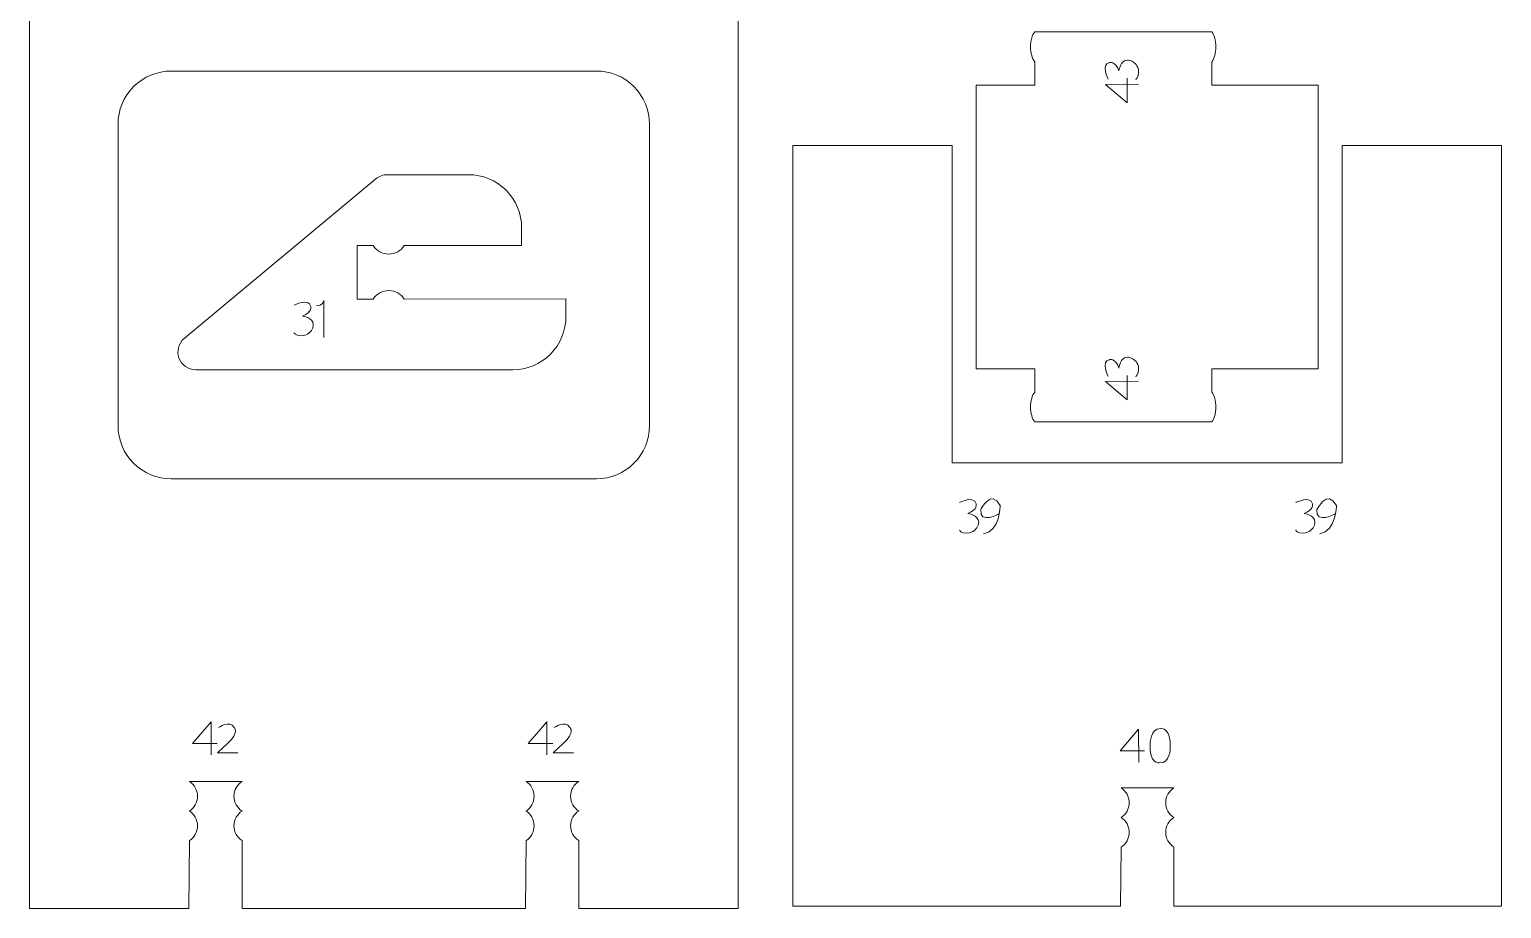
# Model space of a CAD drawing. Header units: centimetres. Extents: x -25 to 25, y -32.5 to 32.5.
# Drawn here: x 5.68 to 14.07, y -14.29 to -9.28 of the extents above; entities that cross this region are included whole.
import ezdxf

# ---------------------------------------------------------------- set-up
doc = ezdxf.new("R2010")
doc.units = ezdxf.units.CM
doc.header["$MEASUREMENT"] = 0
doc.layers.add('Capa 1', color=7, linetype='Continuous')

msp = doc.modelspace()

# ---------------------------------------------------------------- linework, layer by layer
at = {"layer": 'Capa 1', "color": 250, "lineweight": 9}
for points, knots in [([(8.80787, -13.89886), (8.80787, -13.89886), (8.80786, -14.2859), (8.80786, -14.2859), (8.80786, -14.2859), (8.80786, -14.2859), (9.71685, -14.2859), (9.71685, -14.2859), (9.71685, -14.2859), (9.71685, -14.2859), (9.71685, -9.11158), (9.71685, -9.11158), (9.71685, -9.11158), (9.71685, -9.11158), (5.67691, -9.11158), (5.67691, -9.11158), (5.67691, -9.11158), (5.67691, -9.11158), (5.67691, -14.2859), (5.67691, -14.2859), (5.67691, -14.2859), (5.67691, -14.2859), (6.5859, -14.2859), (6.5859, -14.2859), (6.5859, -14.2859), (6.5859, -14.2859), (6.58888, -13.89902), (6.58888, -13.89902)], [0, 0, 0, 0, 0.125, 0.125, 0.125, 0.125, 0.25, 0.25, 0.25, 0.25, 0.375, 0.375, 0.375, 0.375, 0.5, 0.5, 0.5, 0.5, 0.625, 0.625, 0.625, 0.625, 0.75, 0.75, 0.75, 0.75, 1, 1, 1, 1]), ([(11.40728, -9.46252), (11.39329, -9.44456), (11.38402, -9.41317), (11.38402, -9.37745), (11.38402, -9.37745), (11.38402, -9.34174), (11.39329, -9.31035), (11.40728, -9.29239)], [0, 0, 0, 0, 0.3333333, 0.3333333, 0.3333333, 0.3333333, 1, 1, 1, 1]), ([(12.41727, -9.46252), (12.43126, -9.44456), (12.44053, -9.41317), (12.44053, -9.37745), (12.44053, -9.37745), (12.44053, -9.34174), (12.43126, -9.31035), (12.41727, -9.29239)], [0, 0, 0, 0, 0.3333333, 0.3333333, 0.3333333, 0.3333333, 1, 1, 1, 1]), ([(11.40728, -9.46253), (11.40728, -9.46253), (11.40728, -9.59538), (11.40728, -9.59538), (11.40728, -9.59538), (11.40728, -9.59538), (11.07444, -9.59538), (11.07444, -9.59538), (11.07444, -9.59538), (11.07444, -9.59538), (11.07444, -11.21137), (11.07444, -11.21137), (11.07444, -11.21137), (11.07444, -11.21137), (11.40728, -11.21137), (11.40728, -11.21137), (11.40728, -11.21137), (11.40728, -11.21137), (11.40728, -11.34422), (11.40728, -11.34422)], [0, 0, 0, 0, 0.1666667, 0.1666667, 0.1666667, 0.1666667, 0.3333333, 0.3333333, 0.3333333, 0.3333333, 0.5, 0.5, 0.5, 0.5, 0.6666667, 0.6666667, 0.6666667, 0.6666667, 1, 1, 1, 1]), ([(12.41727, -11.34422), (12.41727, -11.34422), (12.41727, -11.21137), (12.41727, -11.21137), (12.41727, -11.21137), (12.41727, -11.21137), (13.02324, -11.21137), (13.02324, -11.21137), (13.02324, -11.21137), (13.02324, -11.21137), (13.02324, -9.59538), (13.02324, -9.59538), (13.02324, -9.59538), (13.02324, -9.59538), (12.41727, -9.59538), (12.41727, -9.59538), (12.41727, -9.59538), (12.41727, -9.59538), (12.41727, -9.46253), (12.41727, -9.46253)], [0, 0, 0, 0, 0.1666667, 0.1666667, 0.1666667, 0.1666667, 0.3333333, 0.3333333, 0.3333333, 0.3333333, 0.5, 0.5, 0.5, 0.5, 0.6666667, 0.6666667, 0.6666667, 0.6666667, 1, 1, 1, 1]), ([(8.90886, -9.51556), (8.90886, -9.51556), (6.4849, -9.51556), (6.4849, -9.51556), (6.4849, -9.51556), (6.40449, -9.51561), (6.32739, -9.5476), (6.27057, -9.6045), (6.27057, -9.6045), (6.21374, -9.66138), (6.18186, -9.73814), (6.18191, -9.81855), (6.18191, -9.81855), (6.18191, -9.81855), (6.18191, -11.53553), (6.18191, -11.53553), (6.18191, -11.53553), (6.18197, -11.61594), (6.21395, -11.69304), (6.27083, -11.74987), (6.27083, -11.74987), (6.32774, -11.80667), (6.40449, -11.83857), (6.4849, -11.83852), (6.4849, -11.83852), (6.4849, -11.83852), (8.90886, -11.83852), (8.90886, -11.83852), (8.90886, -11.83852), (8.98927, -11.83847), (9.06637, -11.80648), (9.12319, -11.74958), (9.12319, -11.74958), (9.18002, -11.6927), (9.2119, -11.61594), (9.21185, -11.53553), (9.21185, -11.53553), (9.21185, -11.53553), (9.21185, -9.81855), (9.21185, -9.81855), (9.21185, -9.81855), (9.21179, -9.73814), (9.17981, -9.66104), (9.12293, -9.60424), (9.12293, -9.60424), (9.06602, -9.54741), (8.98927, -9.51551), (8.90886, -9.51556)], [0, 0, 0, 0, 0.0769231, 0.0769231, 0.0769231, 0.0769231, 0.1538462, 0.1538462, 0.1538462, 0.1538462, 0.2307692, 0.2307692, 0.2307692, 0.2307692, 0.3076923, 0.3076923, 0.3076923, 0.3076923, 0.3846154, 0.3846154, 0.3846154, 0.3846154, 0.4615385, 0.4615385, 0.4615385, 0.4615385, 0.5384615, 0.5384615, 0.5384615, 0.5384615, 0.6153846, 0.6153846, 0.6153846, 0.6153846, 0.6923077, 0.6923077, 0.6923077, 0.6923077, 0.7692308, 0.7692308, 0.7692308, 0.7692308, 0.8461538, 0.8461538, 0.8461538, 0.8461538, 1, 1, 1, 1]), ([(12.20034, -13.93576), (12.20034, -13.93576), (12.20034, -14.27231), (12.20034, -14.27231), (12.20034, -14.27231), (12.20034, -14.27231), (14.06882, -14.27231), (14.06882, -14.27231), (14.06882, -14.27231), (14.06882, -14.27231), (14.06882, -9.93994), (14.06882, -9.93994), (14.06882, -9.93994), (14.06882, -9.93994), (13.15983, -9.93994), (13.15983, -9.93994), (13.15983, -9.93994), (13.15983, -9.93994), (13.15983, -11.74721), (13.15983, -11.74721), (13.15983, -11.74721), (13.15983, -11.74721), (10.93786, -11.74749), (10.93786, -11.74749), (10.93786, -11.74749), (10.93786, -11.74749), (10.93786, -9.93994), (10.93786, -9.93994), (10.93786, -9.93994), (10.93786, -9.93994), (10.02887, -9.93994), (10.02887, -9.93994), (10.02887, -9.93994), (10.02887, -9.93994), (10.02887, -14.27231), (10.02887, -14.27231), (10.02887, -14.27231), (10.02887, -14.27231), (11.89735, -14.27231), (11.89735, -14.27231), (11.89735, -14.27231), (11.89735, -14.27231), (11.90034, -13.93592), (11.90034, -13.93592)], [0, 0, 0, 0, 0.0833333, 0.0833333, 0.0833333, 0.0833333, 0.1666667, 0.1666667, 0.1666667, 0.1666667, 0.25, 0.25, 0.25, 0.25, 0.3333333, 0.3333333, 0.3333333, 0.3333333, 0.4166667, 0.4166667, 0.4166667, 0.4166667, 0.5, 0.5, 0.5, 0.5, 0.5833333, 0.5833333, 0.5833333, 0.5833333, 0.6666667, 0.6666667, 0.6666667, 0.6666667, 0.75, 0.75, 0.75, 0.75, 0.8333333, 0.8333333, 0.8333333, 0.8333333, 1, 1, 1, 1]), ([(7.8134, -10.81433), (7.8134, -10.81433), (8.73526, -10.81297), (8.73526, -10.81297), (8.73526, -10.81297), (8.73526, -10.81297), (8.73526, -10.91396), (8.73526, -10.91396), (8.73526, -10.91396), (8.73531, -10.99426), (8.70346, -11.07131), (8.64671, -11.12814), (8.64671, -11.12814), (8.58996, -11.18494), (8.51257, -11.2169), (8.43227, -11.21695), (8.43227, -11.21695), (8.43227, -11.21695), (6.62427, -11.21695), (6.62427, -11.21695), (6.62427, -11.21695), (6.58181, -11.21716), (6.54376, -11.19074), (6.52913, -11.15088), (6.52913, -11.15088), (6.5145, -11.11102), (6.52716, -11.06564), (6.55967, -11.0383), (6.55967, -11.0383), (6.55967, -11.0383), (7.65232, -10.12934), (7.65232, -10.12934), (7.65232, -10.12934), (7.67047, -10.11424), (7.69334, -10.10597), (7.71692, -10.10597), (7.71692, -10.10597), (7.71692, -10.10597), (8.17978, -10.10597), (8.17978, -10.10597), (8.17978, -10.10597), (8.26008, -10.10591), (8.3371, -10.13777), (8.39393, -10.19452), (8.39393, -10.19452), (8.45076, -10.25126), (8.48272, -10.32865), (8.48277, -10.40896), (8.48277, -10.40896), (8.48277, -10.40896), (8.48277, -10.50998), (8.48277, -10.50998), (8.48277, -10.50998), (8.48277, -10.50998), (7.8134, -10.50998), (7.8134, -10.50998)], [0, 0, 0, 0, 0.0666667, 0.0666667, 0.0666667, 0.0666667, 0.1333333, 0.1333333, 0.1333333, 0.1333333, 0.2, 0.2, 0.2, 0.2, 0.2666667, 0.2666667, 0.2666667, 0.2666667, 0.3333333, 0.3333333, 0.3333333, 0.3333333, 0.4, 0.4, 0.4, 0.4, 0.4666667, 0.4666667, 0.4666667, 0.4666667, 0.5333333, 0.5333333, 0.5333333, 0.5333333, 0.6, 0.6, 0.6, 0.6, 0.6666667, 0.6666667, 0.6666667, 0.6666667, 0.7333333, 0.7333333, 0.7333333, 0.7333333, 0.8, 0.8, 0.8, 0.8, 0.8666667, 0.8666667, 0.8666667, 0.8666667, 1, 1, 1, 1]), ([(7.63713, -10.81434), (7.63713, -10.81434), (7.54461, -10.81445), (7.54461, -10.81445), (7.54461, -10.81445), (7.54461, -10.81445), (7.54461, -10.50998), (7.54461, -10.50998), (7.54461, -10.50998), (7.54461, -10.50998), (7.63715, -10.50998), (7.63715, -10.50998)], [0, 0, 0, 0, 0.25, 0.25, 0.25, 0.25, 0.5, 0.5, 0.5, 0.5, 1, 1, 1, 1]), ([(7.63714, -10.50998), (7.65575, -10.53897), (7.68827, -10.55818), (7.72527, -10.55818), (7.72527, -10.55818), (7.76227, -10.55818), (7.79479, -10.53897), (7.81339, -10.50998)], [0, 0, 0, 0, 0.3333333, 0.3333333, 0.3333333, 0.3333333, 1, 1, 1, 1]), ([(7.63714, -10.81434), (7.65575, -10.78535), (7.68827, -10.76614), (7.72527, -10.76614), (7.72527, -10.76614), (7.76227, -10.76614), (7.79479, -10.78535), (7.81339, -10.81434)], [0, 0, 0, 0, 0.3333333, 0.3333333, 0.3333333, 0.3333333, 1, 1, 1, 1]), ([(11.40728, -11.51435), (11.39329, -11.49639), (11.38402, -11.465), (11.38402, -11.42928), (11.38402, -11.42928), (11.38402, -11.39357), (11.39329, -11.36218), (11.40728, -11.34422)], [0, 0, 0, 0, 0.3333333, 0.3333333, 0.3333333, 0.3333333, 1, 1, 1, 1]), ([(12.41727, -11.51435), (12.43126, -11.49639), (12.44053, -11.465), (12.44053, -11.42928), (12.44053, -11.42928), (12.44053, -11.39357), (12.43126, -11.36218), (12.41727, -11.34422)], [0, 0, 0, 0, 0.3333333, 0.3333333, 0.3333333, 0.3333333, 1, 1, 1, 1]), ([(6.58888, -13.56214), (6.61658, -13.57992), (6.63494, -13.611), (6.63494, -13.64636), (6.63494, -13.64636), (6.63494, -13.68172), (6.61658, -13.7128), (6.58888, -13.73058)], [0, 0, 0, 0, 0.3333333, 0.3333333, 0.3333333, 0.3333333, 1, 1, 1, 1]), ([(6.88889, -13.56198), (6.86119, -13.57976), (6.84283, -13.61084), (6.84283, -13.6462), (6.84283, -13.6462), (6.84283, -13.68156), (6.86119, -13.71264), (6.88889, -13.73042)], [0, 0, 0, 0, 0.3333333, 0.3333333, 0.3333333, 0.3333333, 1, 1, 1, 1]), ([(8.50786, -13.56214), (8.53556, -13.57992), (8.55392, -13.611), (8.55392, -13.64636), (8.55392, -13.64636), (8.55392, -13.68172), (8.53556, -13.7128), (8.50786, -13.73058)], [0, 0, 0, 0, 0.3333333, 0.3333333, 0.3333333, 0.3333333, 1, 1, 1, 1]), ([(8.80787, -13.56198), (8.78017, -13.57976), (8.76181, -13.61084), (8.76181, -13.6462), (8.76181, -13.6462), (8.76181, -13.68156), (8.78017, -13.71264), (8.80787, -13.73042)], [0, 0, 0, 0, 0.3333333, 0.3333333, 0.3333333, 0.3333333, 1, 1, 1, 1]), ([(11.90033, -13.59905), (11.92803, -13.61683), (11.94639, -13.64791), (11.94639, -13.68327), (11.94639, -13.68327), (11.94639, -13.71863), (11.92803, -13.74971), (11.90033, -13.76749)], [0, 0, 0, 0, 0.3333333, 0.3333333, 0.3333333, 0.3333333, 1, 1, 1, 1]), ([(12.20034, -13.59889), (12.17264, -13.61667), (12.15428, -13.64775), (12.15428, -13.68311), (12.15428, -13.68311), (12.15428, -13.71847), (12.17264, -13.74955), (12.20034, -13.76733)], [0, 0, 0, 0, 0.3333333, 0.3333333, 0.3333333, 0.3333333, 1, 1, 1, 1]), ([(6.58888, -13.73058), (6.61658, -13.74836), (6.63494, -13.77944), (6.63494, -13.8148), (6.63494, -13.8148), (6.63494, -13.85016), (6.61658, -13.88124), (6.58888, -13.89902)], [0, 0, 0, 0, 0.3333333, 0.3333333, 0.3333333, 0.3333333, 1, 1, 1, 1]), ([(6.88889, -13.73042), (6.86119, -13.7482), (6.84283, -13.77928), (6.84283, -13.81464), (6.84283, -13.81464), (6.84283, -13.85), (6.86119, -13.88108), (6.88889, -13.89886)], [0, 0, 0, 0, 0.3333333, 0.3333333, 0.3333333, 0.3333333, 1, 1, 1, 1]), ([(8.50786, -13.73058), (8.53556, -13.74836), (8.55392, -13.77944), (8.55392, -13.8148), (8.55392, -13.8148), (8.55392, -13.85016), (8.53556, -13.88124), (8.50786, -13.89902)], [0, 0, 0, 0, 0.3333333, 0.3333333, 0.3333333, 0.3333333, 1, 1, 1, 1]), ([(8.80787, -13.73042), (8.78017, -13.7482), (8.76181, -13.77928), (8.76181, -13.81464), (8.76181, -13.81464), (8.76181, -13.85), (8.78017, -13.88108), (8.80787, -13.89886)], [0, 0, 0, 0, 0.3333333, 0.3333333, 0.3333333, 0.3333333, 1, 1, 1, 1]), ([(11.90033, -13.76749), (11.92803, -13.78527), (11.94639, -13.81635), (11.94639, -13.85171), (11.94639, -13.85171), (11.94639, -13.88707), (11.92803, -13.91815), (11.90033, -13.93593)], [0, 0, 0, 0, 0.3333333, 0.3333333, 0.3333333, 0.3333333, 1, 1, 1, 1]), ([(12.20034, -13.76733), (12.17264, -13.78511), (12.15428, -13.81619), (12.15428, -13.85155), (12.15428, -13.85155), (12.15428, -13.88691), (12.17264, -13.91799), (12.20034, -13.93577)], [0, 0, 0, 0, 0.3333333, 0.3333333, 0.3333333, 0.3333333, 1, 1, 1, 1]), ([(6.88889, -13.89886), (6.88889, -13.89886), (6.88889, -14.2859), (6.88889, -14.2859), (6.88889, -14.2859), (6.88889, -14.2859), (8.50487, -14.2859), (8.50487, -14.2859), (8.50487, -14.2859), (8.50487, -14.2859), (8.50786, -13.89902), (8.50786, -13.89902)], [0, 0, 0, 0, 0.25, 0.25, 0.25, 0.25, 0.5, 0.5, 0.5, 0.5, 1, 1, 1, 1])]:
    msp.add_open_spline(points, degree=3, knots=knots, dxfattribs=at)
for points in [[(12.41727, -9.29239), (12.41727, -9.29239), (11.40728, -9.29239), (11.40728, -9.29239)], [(11.40728, -11.51435), (11.40728, -11.51435), (12.41727, -11.51435), (12.41727, -11.51435)], [(6.58888, -13.56214), (6.58888, -13.56214), (6.88889, -13.56198), (6.88889, -13.56198)], [(8.50786, -13.56214), (8.50786, -13.56214), (8.80787, -13.56198), (8.80787, -13.56198)], [(11.90033, -13.59905), (11.90033, -13.59905), (12.20034, -13.59889), (12.20034, -13.59889)]]:
    msp.add_open_spline(points, degree=3, dxfattribs=at)
at = {"layer": 'Capa 1', "color": 22, "lineweight": 5}
for points, knots in [([(11.9827, -9.56271), (11.9827, -9.56271), (12.00118, -9.55548), (11.99998, -9.51943), (11.99998, -9.51943), (11.99936, -9.50072), (11.99267, -9.48732), (11.98502, -9.4776), (11.98502, -9.4776), (11.96632, -9.4539), (11.93728, -9.45268), (11.93728, -9.45268), (11.93728, -9.45268), (11.89557, -9.4539), (11.88753, -9.51512), (11.88753, -9.51512), (11.88753, -9.51512), (11.86524, -9.45516), (11.83311, -9.46753), (11.83311, -9.46753), (11.83311, -9.46753), (11.78368, -9.47617), (11.82567, -9.56271), (11.82567, -9.56271)], [0, 0, 0, 0, 0.1428571, 0.1428571, 0.1428571, 0.1428571, 0.2857143, 0.2857143, 0.2857143, 0.2857143, 0.4285714, 0.4285714, 0.4285714, 0.4285714, 0.5714286, 0.5714286, 0.5714286, 0.5714286, 0.7142857, 0.7142857, 0.7142857, 0.7142857, 1, 1, 1, 1]), ([(11.93419, -9.55668), (11.93419, -9.55668), (11.93419, -9.69634), (11.93419, -9.69634), (11.93419, -9.69634), (11.93419, -9.69634), (11.81058, -9.59129), (11.81058, -9.59129), (11.81058, -9.59129), (11.81058, -9.59129), (11.99849, -9.59008), (11.99849, -9.59008)], [0, 0, 0, 0, 0.25, 0.25, 0.25, 0.25, 0.5, 0.5, 0.5, 0.5, 1, 1, 1, 1]), ([(7.18516, -11.00611), (7.18516, -11.00611), (7.19239, -11.02459), (7.22844, -11.02339), (7.22844, -11.02339), (7.24715, -11.02277), (7.26055, -11.01608), (7.27027, -11.00843), (7.27027, -11.00843), (7.29397, -10.98973), (7.29519, -10.96069), (7.29519, -10.96069), (7.29519, -10.96069), (7.29397, -10.91898), (7.23275, -10.91094), (7.23275, -10.91094), (7.23275, -10.91094), (7.29271, -10.88865), (7.28034, -10.85652), (7.28034, -10.85652), (7.28034, -10.85652), (7.2717, -10.80709), (7.18516, -10.84908), (7.18516, -10.84908)], [0, 0, 0, 0, 0.1428571, 0.1428571, 0.1428571, 0.1428571, 0.2857143, 0.2857143, 0.2857143, 0.2857143, 0.4285714, 0.4285714, 0.4285714, 0.4285714, 0.5714286, 0.5714286, 0.5714286, 0.5714286, 0.7142857, 0.7142857, 0.7142857, 0.7142857, 1, 1, 1, 1]), ([(11.9827, -11.25487), (11.9827, -11.25487), (12.00118, -11.24764), (11.99998, -11.21159), (11.99998, -11.21159), (11.99936, -11.19288), (11.99267, -11.17948), (11.98502, -11.16976), (11.98502, -11.16976), (11.96632, -11.14606), (11.93728, -11.14484), (11.93728, -11.14484), (11.93728, -11.14484), (11.89557, -11.14606), (11.88753, -11.20728), (11.88753, -11.20728), (11.88753, -11.20728), (11.86524, -11.14732), (11.83311, -11.15969), (11.83311, -11.15969), (11.83311, -11.15969), (11.78368, -11.16833), (11.82567, -11.25487), (11.82567, -11.25487)], [0, 0, 0, 0, 0.1428571, 0.1428571, 0.1428571, 0.1428571, 0.2857143, 0.2857143, 0.2857143, 0.2857143, 0.4285714, 0.4285714, 0.4285714, 0.4285714, 0.5714286, 0.5714286, 0.5714286, 0.5714286, 0.7142857, 0.7142857, 0.7142857, 0.7142857, 1, 1, 1, 1]), ([(11.93419, -11.24884), (11.93419, -11.24884), (11.93419, -11.3885), (11.93419, -11.3885), (11.93419, -11.3885), (11.93419, -11.3885), (11.81058, -11.28345), (11.81058, -11.28345), (11.81058, -11.28345), (11.81058, -11.28345), (11.99849, -11.28224), (11.99849, -11.28224)], [0, 0, 0, 0, 0.25, 0.25, 0.25, 0.25, 0.5, 0.5, 0.5, 0.5, 1, 1, 1, 1]), ([(11.20592, -12.03653), (11.20592, -12.03653), (11.09125, -12.10132), (11.09947, -12.01286), (11.09947, -12.01286), (11.09947, -12.01286), (11.15915, -11.89323), (11.2108, -11.99094), (11.2108, -11.99094), (11.2108, -11.99094), (11.21033, -12.13607), (11.11573, -12.15232)], [0, 0, 0, 0, 0.25, 0.25, 0.25, 0.25, 0.5, 0.5, 0.5, 0.5, 1, 1, 1, 1]), ([(13.12264, -12.03653), (13.12264, -12.03653), (13.00797, -12.10132), (13.01619, -12.01286), (13.01619, -12.01286), (13.01619, -12.01286), (13.07587, -11.89323), (13.12752, -11.99094), (13.12752, -11.99094), (13.12752, -11.99094), (13.12705, -12.13607), (13.03245, -12.15232)], [0, 0, 0, 0, 0.25, 0.25, 0.25, 0.25, 0.5, 0.5, 0.5, 0.5, 1, 1, 1, 1]), ([(10.97844, -12.13059), (10.97844, -12.13059), (10.98567, -12.14907), (11.02172, -12.14787), (11.02172, -12.14787), (11.04043, -12.14725), (11.05383, -12.14056), (11.06355, -12.13291), (11.06355, -12.13291), (11.08725, -12.11421), (11.08847, -12.08517), (11.08847, -12.08517), (11.08847, -12.08517), (11.08725, -12.04346), (11.02603, -12.03542), (11.02603, -12.03542), (11.02603, -12.03542), (11.08599, -12.01313), (11.07362, -11.981), (11.07362, -11.981), (11.07362, -11.981), (11.06498, -11.93157), (10.97844, -11.97356), (10.97844, -11.97356)], [0, 0, 0, 0, 0.1428571, 0.1428571, 0.1428571, 0.1428571, 0.2857143, 0.2857143, 0.2857143, 0.2857143, 0.4285714, 0.4285714, 0.4285714, 0.4285714, 0.5714286, 0.5714286, 0.5714286, 0.5714286, 0.7142857, 0.7142857, 0.7142857, 0.7142857, 1, 1, 1, 1]), ([(12.89516, -12.13059), (12.89516, -12.13059), (12.90239, -12.14907), (12.93844, -12.14787), (12.93844, -12.14787), (12.95715, -12.14725), (12.97055, -12.14056), (12.98027, -12.13291), (12.98027, -12.13291), (13.00397, -12.11421), (13.00519, -12.08517), (13.00519, -12.08517), (13.00519, -12.08517), (13.00397, -12.04346), (12.94275, -12.03542), (12.94275, -12.03542), (12.94275, -12.03542), (13.00271, -12.01313), (12.99034, -11.981), (12.99034, -11.981), (12.99034, -11.981), (12.9817, -11.93157), (12.89516, -11.97356), (12.89516, -11.97356)], [0, 0, 0, 0, 0.1428571, 0.1428571, 0.1428571, 0.1428571, 0.2857143, 0.2857143, 0.2857143, 0.2857143, 0.4285714, 0.4285714, 0.4285714, 0.4285714, 0.5714286, 0.5714286, 0.5714286, 0.5714286, 0.7142857, 0.7142857, 0.7142857, 0.7142857, 1, 1, 1, 1]), ([(6.74658, -13.34673), (6.74658, -13.34673), (6.60692, -13.34673), (6.60692, -13.34673), (6.60692, -13.34673), (6.60692, -13.34673), (6.71197, -13.22312), (6.71197, -13.22312), (6.71197, -13.22312), (6.71197, -13.22312), (6.71318, -13.41103), (6.71318, -13.41103)], [0, 0, 0, 0, 0.25, 0.25, 0.25, 0.25, 0.5, 0.5, 0.5, 0.5, 1, 1, 1, 1]), ([(6.75514, -13.25384), (6.75514, -13.25384), (6.81697, -13.21303), (6.84413, -13.25384), (6.84413, -13.25384), (6.84413, -13.25384), (6.87505, -13.28474), (6.80706, -13.34408)], [0, 0, 0, 0, 0.3333333, 0.3333333, 0.3333333, 0.3333333, 1, 1, 1, 1]), ([(8.6604, -13.34673), (8.6604, -13.34673), (8.52074, -13.34673), (8.52074, -13.34673), (8.52074, -13.34673), (8.52074, -13.34673), (8.62579, -13.22312), (8.62579, -13.22312), (8.62579, -13.22312), (8.62579, -13.22312), (8.627, -13.41103), (8.627, -13.41103)], [0, 0, 0, 0, 0.25, 0.25, 0.25, 0.25, 0.5, 0.5, 0.5, 0.5, 1, 1, 1, 1]), ([(8.66896, -13.25384), (8.66896, -13.25384), (8.73079, -13.21303), (8.75795, -13.25384), (8.75795, -13.25384), (8.75795, -13.25384), (8.78887, -13.28474), (8.72088, -13.34408)], [0, 0, 0, 0, 0.3333333, 0.3333333, 0.3333333, 0.3333333, 1, 1, 1, 1]), ([(12.11911, -13.45665), (12.11911, -13.45665), (12.05949, -13.46434), (12.0655, -13.34744), (12.0655, -13.34744), (12.0655, -13.34744), (12.0655, -13.25838), (12.12643, -13.26068)], [0, 0, 0, 0, 0.3333333, 0.3333333, 0.3333333, 0.3333333, 1, 1, 1, 1]), ([(12.12643, -13.26087), (12.12643, -13.26087), (12.1861, -13.25322), (12.18011, -13.37006), (12.18011, -13.37006), (12.18011, -13.37006), (12.18007, -13.45911), (12.11911, -13.45687)], [0, 0, 0, 0, 0.3333333, 0.3333333, 0.3333333, 0.3333333, 1, 1, 1, 1]), ([(12.03406, -13.38843), (12.03406, -13.38843), (11.8944, -13.38843), (11.8944, -13.38843), (11.8944, -13.38843), (11.8944, -13.38843), (11.99945, -13.26482), (11.99945, -13.26482), (11.99945, -13.26482), (11.99945, -13.26482), (12.00066, -13.45273), (12.00066, -13.45273)], [0, 0, 0, 0, 0.25, 0.25, 0.25, 0.25, 0.5, 0.5, 0.5, 0.5, 1, 1, 1, 1]), ([(6.80706, -13.34408), (6.80706, -13.34408), (6.74898, -13.39846), (6.74898, -13.39846), (6.74898, -13.39846), (6.74898, -13.39846), (6.8643, -13.39846), (6.8643, -13.39846)], [0, 0, 0, 0, 0.3333333, 0.3333333, 0.3333333, 0.3333333, 1, 1, 1, 1]), ([(8.72088, -13.34408), (8.72088, -13.34408), (8.6628, -13.39846), (8.6628, -13.39846), (8.6628, -13.39846), (8.6628, -13.39846), (8.77812, -13.39846), (8.77812, -13.39846)], [0, 0, 0, 0, 0.3333333, 0.3333333, 0.3333333, 0.3333333, 1, 1, 1, 1])]:
    msp.add_open_spline(points, degree=3, knots=knots, dxfattribs=at)
for points in [[(7.31341, -10.85261), (7.31341, -10.85261), (7.35382, -10.85096), (7.35546, -10.82319)], [(7.35546, -10.82319), (7.35546, -10.82319), (7.35546, -11.0327), (7.35546, -11.0327)]]:
    msp.add_open_spline(points, degree=3, dxfattribs=at)

doc.saveas('drawing.dxf')
